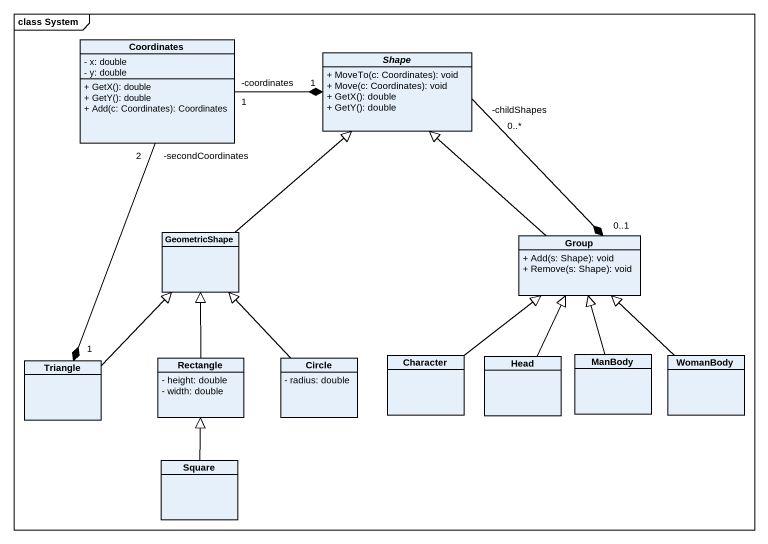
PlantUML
@startuml
mainframe class System
hide circle
hide empty members
skinparam classAttributeIconSize 0
class Coordinates {
  - x: double
  - y: double
  + GetX(): double
  + GetY(): double
  + Add(c: Coordinates): Coordinates
}
abstract class Shape {
  + MoveTo(c: Coordinates): void
  + Move(c: Coordinates): void
  + GetX(): double
  + GetY(): double
}
class GeometricShape
class "Group" as Group_ {
  + Add(s: Shape): void
  + Remove(s: Shape): void
}
class Triangle
class "Rectangle" as Rectangle_ {
  - height: double
  - width: double
}
class "Circle" as Circle_ {
  - radius: double
}
class Character
class Head
class ManBody
class WomanBody
class Square
Coordinates "-coordinates\n1" -right-* "1" Shape
Coordinates "-secondCoordinates\n2" --* "1" Triangle
Shape "-childShapes\n0..*" --* "0..1" Group_
GeometricShape -up-|> Shape
Group_ -up-|> Shape
Triangle -up-|> GeometricShape
Rectangle_ -up-|> GeometricShape
Circle_ -up-|> GeometricShape
Character -up-|> Group_
Head -up-|> Group_
ManBody -up-|> Group_
WomanBody -up-|> Group_
Square -up-|> Rectangle_
@enduml
